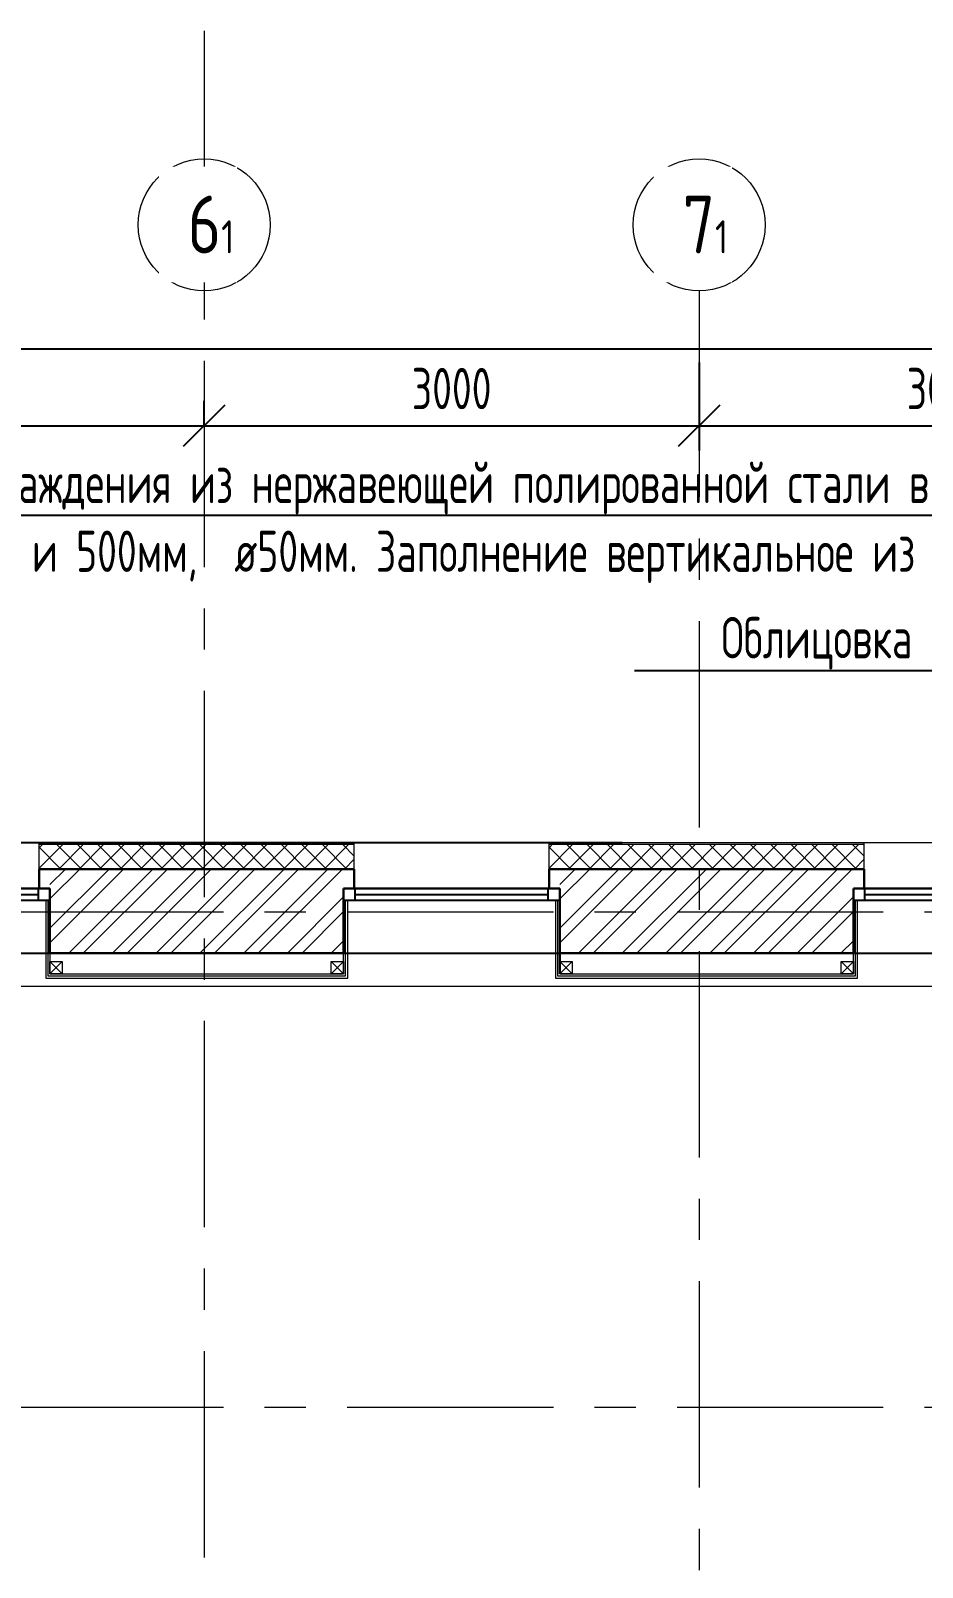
# Model space of a CAD drawing. Header units: millimetres. Extents: x -8689834 to 9419935, y 0 to 233063.
# Drawn here: x -204285 to -198881, y 126630 to 135940 of the extents above; entities that cross this region are included whole.
import ezdxf
from ezdxf import colors
from ezdxf.entities.mleader import LeaderData, LeaderLine
from ezdxf.math import Vec2, Vec3

# ---------------------------------------------------------------- set-up
doc = ezdxf.new("R2010")
doc.units = ezdxf.units.MM
doc.header["$MEASUREMENT"] = 0
doc.linetypes.add('CENTER', pattern=[2, 1.25, -0.25, 0.25, -0.25])
doc.layers.get('0').update_dxf_attribs({"color": 250, "lineweight": 9})
for name, color, linetype, lineweight in [('_0', 250, 'Continuous', 9), ('АР_Выноски АПР', 7, 'Continuous', 5), ('АР_Навесной фасад', 190, 'Continuous', 5), ('АР_Оси', 195, 'Continuous', 9), ('АР_Оси размеры', 164, 'Continuous', 9), ('АР_Подоконники', 163, 'Continuous', 9), ('АР_Сущ Несущая стена', 216, 'Continuous', 30), ('АР_Утеплитель', 154, 'Continuous', 9), ('АР_Штриховка кирпич', 250, 'Continuous', 9)]:
    doc.layers.add(name, color=color, linetype=linetype, lineweight=lineweight)
doc.layers.add('АР_новое окно', color=155, linetype='Continuous')
doc.styles.add('ISOCPEUR', font='isocpeur.ttf', dxfattribs={"width": 0.7})
doc.styles.add('ГОСТ 2.304', font='isocpeur.ttf', dxfattribs={"width": 0.7})
doc.dimstyles.new('СПДС', dxfattribs={"dimscale": 100, "dimtxt": 2.5, "dimasz": 2.5, "dimexe": 1.5, "dimexo": 0, "dimgap": 1, "dimtad": 1, "dimdec": 0, "dimrnd": 1, "dimtxsty": 'ГОСТ 2.304', "dimblk": 'OBLIQUE', "dimcen": 2.5, "dimdle": 1.5, "dimadec": 0, "dimazin": 2, "dimtfac": 0.75, "dimtdec": 0, "dimtmove": 1, "dimatfit": 3, "dimfxl": 1, "dimtolj": 1, "dimarcsym": 1})

# ---------------------------------------------------------------- blocks, each defined once
blk = doc.blocks.new('_Oblique')
at = {"color": 0, "linetype": 'ByBlock', "lineweight": -2}
blk.add_line((-0.5, -0.5), (0.5, 0.5), dxfattribs=at)
blk = doc.blocks.new('*D680')
at = {"layer": 'АР_Оси размеры', "color": 0, "lineweight": -2, "ltscale": 100, "transparency": 16777216}
for p, q in [((-206233.9, 133928.7), (-206233.9, 133396.7)), ((-203233.9, 133546.7), (-203233.9, 133696.7)), ((-206383.9, 133546.7), (-203083.9, 133546.7))]:
    blk.add_line(p, q, dxfattribs=at)
at = {"layer": 'АР_Оси размеры', "color": 0, "lineweight": -2, "ltscale": 100, "transparency": 16777216, "xscale": 250, "yscale": 250, "zscale": 250, "rotation": 180}
blk.add_blockref('_Oblique', (-206233.9, 133546.7), dxfattribs=at)
at = {"layer": 'АР_Оси размеры', "color": 0, "lineweight": -2, "ltscale": 100, "transparency": 16777216, "xscale": 250, "yscale": 250, "zscale": 250}
blk.add_blockref('_Oblique', (-203233.9, 133546.7), dxfattribs=at)
at = {"layer": 'АР_Оси размеры', "color": 0, "ltscale": 100, "transparency": 16777216, "insert": (-204733.9, 133771.7), "char_height": 250, "attachment_point": 5, "style": 'ГОСТ 2.304'}
blk.add_mtext('\\A1;3000', dxfattribs=at)
blk = doc.blocks.new('*D681')
at = {"layer": 'АР_Оси размеры', "color": 0, "lineweight": -2, "ltscale": 100, "transparency": 16777216}
for p, q in [((-200233.9, 133928.7), (-200233.9, 133396.7)), ((-203233.9, 133546.7), (-203233.9, 133696.7)), ((-203383.9, 133546.7), (-200083.9, 133546.7))]:
    blk.add_line(p, q, dxfattribs=at)
at = {"layer": 'АР_Оси размеры', "color": 0, "lineweight": -2, "ltscale": 100, "transparency": 16777216, "xscale": 250, "yscale": 250, "zscale": 250, "rotation": 180}
blk.add_blockref('_Oblique', (-203233.9, 133546.7), dxfattribs=at)
at = {"layer": 'АР_Оси размеры', "color": 0, "lineweight": -2, "ltscale": 100, "transparency": 16777216, "xscale": 250, "yscale": 250, "zscale": 250}
blk.add_blockref('_Oblique', (-200233.9, 133546.7), dxfattribs=at)
at = {"layer": 'АР_Оси размеры', "color": 0, "ltscale": 100, "transparency": 16777216, "insert": (-201733.9, 133771.7), "char_height": 250, "attachment_point": 5, "style": 'ГОСТ 2.304'}
blk.add_mtext('\\A1;3000', dxfattribs=at)
blk = doc.blocks.new('*D682')
at = {"layer": 'АР_Оси размеры', "color": 0, "lineweight": -2, "ltscale": 100, "transparency": 16777216}
for p, q in [((-200233.9, 133928.7), (-200233.9, 133396.7)), ((-197233.9, 133922.9), (-197233.9, 133396.7)), ((-200383.9, 133546.7), (-197083.9, 133546.7))]:
    blk.add_line(p, q, dxfattribs=at)
at = {"layer": 'АР_Оси размеры', "color": 0, "lineweight": -2, "ltscale": 100, "transparency": 16777216, "xscale": 250, "yscale": 250, "zscale": 250, "rotation": 180}
blk.add_blockref('_Oblique', (-200233.9, 133546.7), dxfattribs=at)
at = {"layer": 'АР_Оси размеры', "color": 0, "lineweight": -2, "ltscale": 100, "transparency": 16777216, "xscale": 250, "yscale": 250, "zscale": 250}
blk.add_blockref('_Oblique', (-197233.9, 133546.7), dxfattribs=at)
at = {"layer": 'АР_Оси размеры', "color": 0, "ltscale": 100, "transparency": 16777216, "insert": (-198733.9, 133771.7), "char_height": 250, "attachment_point": 5, "style": 'ГОСТ 2.304'}
blk.add_mtext('\\A1;3000', dxfattribs=at)
blk = doc.blocks.new('*U156')
at = {"layer": 'АР_новое окно', "lineweight": 20}
for p, q in [((0, 1310), (-70, 1310)), ((0, 0), (-70, 0))]:
    blk.add_line(p, q, dxfattribs=at)
at = {"layer": 'АР_новое окно'}
for p, q in [((-70, 1310), (-70, 0)), ((-70, 0), (-70, 1310)), ((0, 1310), (0, 0)), ((0, 1240), (-70, 1240)), ((-35, 1240), (-35, 70)), ((0, 70), (-70, 70))]:
    blk.add_line(p, q, dxfattribs=at)
blk = doc.blocks.new('*D423')
at = {"layer": 'АР_Оси размеры', "color": 0, "lineweight": -2, "ltscale": 100, "transparency": 16777216}
for p, q in [((-218233.9, 134013.2), (-218233.9, 134163.2)), ((-154723.9, 134013.2), (-154723.9, 134163.2)), ((-218383.9, 134013.2), (-154573.9, 134013.2))]:
    blk.add_line(p, q, dxfattribs=at)
at = {"layer": 'АР_Оси размеры', "color": 0, "lineweight": -2, "ltscale": 100, "transparency": 16777216, "xscale": 250, "yscale": 250, "zscale": 250, "rotation": 180}
blk.add_blockref('_Oblique', (-218233.9, 134013.2), dxfattribs=at)
at = {"layer": 'АР_Оси размеры', "color": 0, "lineweight": -2, "ltscale": 100, "transparency": 16777216, "xscale": 250, "yscale": 250, "zscale": 250}
blk.add_blockref('_Oblique', (-154723.9, 134013.2), dxfattribs=at)
at = {"layer": 'АР_Оси размеры', "color": 0, "ltscale": 100, "transparency": 16777216, "insert": (-186478.9, 134238.2), "char_height": 250, "attachment_point": 5, "style": 'ГОСТ 2.304'}
blk.add_mtext('\\A1;63510', dxfattribs=at)
blk = doc.blocks.new('A$Ce02d65bd')
at = {"ltscale": 100}
for points in [[(0, 0), (0, 75), (75, 75), (75, 0), (0, 0)], [(0, 0), (75, 75)], [(0, 75), (75, 0)]]:
    blk.add_lwpolyline(points, dxfattribs=at)

msp = doc.modelspace()

# ---------------------------------------------------------------- hatches: boundary and pattern name
at = {"layer": 'АР_Утеплитель', "ltscale": 100}
h = msp.add_hatch(dxfattribs=at)
h.set_pattern_fill('ANSI37', color=256, scale=700)
h.set_pattern_definition([(45, (-1180693.89, 166752.83), (-61.871843, 61.871843), []), (135, (-1180693.89, 166752.83), (-61.871843, -61.871843), [])])
h.paths.add_polyline_path([(-202323.915, 130860.682), (-202323.915, 131010.682), (-204233.915, 131010.682), (-204233.915, 130860.682)])
h = msp.add_hatch(dxfattribs=at)
h.set_pattern_fill('ANSI37', color=256, scale=700)
h.set_pattern_definition([(45, (-1177603.89, 166752.83), (-61.871843, 61.871843), []), (135, (-1177603.89, 166752.83), (-61.871843, -61.871843), [])])
h.paths.add_polyline_path([(-201004.669, 130860.682), (-201004.669, 131010.682), (-201143.915, 131010.682), (-201143.915, 130860.682)])
h.paths.add_polyline_path([(-201004.669, 131010.682), (-201004.669, 130860.682), (-199233.915, 130860.682), (-199233.915, 131010.682)])
at = {"layer": 'АР_Штриховка кирпич', "ltscale": 100}
h = msp.add_hatch(dxfattribs=at)
h.set_pattern_fill('ANSI32', color=256, scale=500)
h.set_pattern_definition([(45, (-1202448.57, 167426.86), (-132.58252, 132.58252), []), (45, (-1202360.18, 167426.86), (-132.58252, 132.58252), [])])
h.paths.add_polyline_path([(-202388.915, 130860.682), (-204168.915, 130860.682), (-204168.915, 130350.682), (-202388.915, 130350.682)])
h = msp.add_hatch(dxfattribs=at)
h.set_pattern_fill('ANSI32', color=256, scale=500)
h.set_pattern_definition([(45, (-1199358.57, 167426.86), (-132.58252, 132.58252), []), (45, (-1199270.18, 167426.86), (-132.58252, 132.58252), [])])
h.paths.add_polyline_path([(-199298.915, 130860.682), (-201078.915, 130860.682), (-201078.915, 130350.682), (-199298.915, 130350.682)])

# ---------------------------------------------------------------- linework, layer by layer
for points in [[(-204168.915, 130741.769), (-204168.915, 130224.952), (-202388.915, 130224.952), (-202388.915, 130602.803)], [(-201078.915, 130741.769), (-201078.915, 130224.952), (-199298.915, 130224.952), (-199298.915, 130602.803)], [(-204193.915, 130671.769), (-204193.915, 130199.952), (-202363.915, 130199.952), (-202363.915, 130671.769)], [(-204181.415, 130671.769), (-204181.415, 130212.452), (-202376.415, 130212.452), (-202376.415, 130671.769)], [(-201103.915, 130671.769), (-201103.915, 130199.952), (-199273.915, 130199.952), (-199273.915, 130671.769)], [(-201091.415, 130671.769), (-201091.415, 130212.452), (-199286.415, 130212.452), (-199286.415, 130671.769)]]:
    msp.add_lwpolyline(points)
at = {"layer": 'АР_Навесной фасад', "ltscale": 100}
for p, q in [((-204233.915, 131010.682), (-202323.915, 131010.682)), ((-201143.915, 131010.682), (-200701.112, 131010.682)), ((-200764.669, 131020.682), (-196813.915, 131020.682)), ((-200764.669, 131010.682), (-199233.915, 131010.682))]:
    msp.add_line(p, q, dxfattribs=at)
for points in [[(-204233.915, 130860.682), (-204233.915, 131020.682)], [(-202323.915, 130860.682), (-202323.915, 131020.682)], [(-201143.915, 130860.682), (-201143.915, 131020.682)], [(-199233.915, 130860.682), (-199233.915, 131020.682)]]:
    msp.add_lwpolyline(points, dxfattribs=at)
at = {"layer": 'АР_новое окно'}
for p, q in [((-206653.915, 131020.682), (-202323.915, 131020.682)), ((-202323.915, 131020.682), (-200701.112, 131020.682)), ((-205478.915, 130350.682), (-204168.915, 130350.682)), ((-202388.915, 130350.682), (-201078.915, 130350.682)), ((-199298.915, 130350.682), (-197988.915, 130350.682))]:
    msp.add_line(p, q, dxfattribs=at)
at = {"layer": 'АР_Оси', "linetype": 'CENTER', "ltscale": 1000}
for p, q in [((-203233.822, 135939.875), (-203233.822, 80207.526)), ((-200233.915, 134363.151), (-200233.915, 78630.803)), ((-224367.609, 130600.682), (-141189.207, 130600.682)), ((-224367.609, 127600.682), (-141189.207, 127600.682))]:
    msp.add_line(p, q, dxfattribs=at)
at = {"layer": 'АР_Оси', "ltscale": 0.5}
for centre in [(-203233.915, 134763.151), (-200233.915, 134763.151)]:
    msp.add_circle(centre, 400, dxfattribs=at)
at = {"layer": 'АР_Подоконники', "ltscale": 100}
msp.add_line((-205983.915, 130150.682), (-197483.915, 130150.682), dxfattribs=at)
at = {"layer": 'АР_Сущ Несущая стена', "ltscale": 100}
for p, q in [((-204233.915, 130860.682), (-202323.915, 130860.682)), ((-204233.915, 130741.769), (-204233.915, 130860.682)), ((-202323.915, 130741.769), (-202323.915, 130860.682)), ((-201143.915, 130860.682), (-199233.915, 130860.682)), ((-201143.915, 130741.769), (-201143.915, 130860.682)), ((-199233.915, 130741.769), (-199233.915, 130860.682)), ((-204233.915, 130741.769), (-204168.915, 130741.769)), ((-204168.915, 130741.769), (-204168.915, 130350.682)), ((-202388.915, 130741.769), (-202388.915, 130350.682)), ((-202388.915, 130741.769), (-202323.915, 130741.769)), ((-201143.915, 130741.769), (-201078.915, 130741.769)), ((-201078.915, 130741.769), (-201078.915, 130350.682)), ((-201078.915, 130734.727), (-201078.915, 130224.952)), ((-199298.915, 130741.769), (-199298.915, 130350.682)), ((-199298.915, 130741.769), (-199233.915, 130741.769)), ((-204168.915, 130350.682), (-202388.915, 130350.682)), ((-201078.915, 130350.682), (-199298.915, 130350.682))]:
    msp.add_line(p, q, dxfattribs=at)

# ---------------------------------------------------------------- block references
at = {"layer": '_0', "color": 1, "lineweight": -3, "ltscale": 500}
for p in [(-204168.915, 130224.952), (-202463.915, 130224.952), (-201078.915, 130224.952), (-199373.915, 130224.952)]:
    msp.add_blockref('A$Ce02d65bd', p, dxfattribs=at)
at = {"layer": 'АР_новое окно', "xscale": -1, "rotation": 90}
for p in [(-204168.915, 130671.769), (-201078.915, 130671.769), (-197988.915, 130671.769)]:
    msp.add_blockref('*U156', p, dxfattribs=at)

# ---------------------------------------------------------------- dimensions: what is measured, and where the dimension line sits
at = {"layer": 'АР_Оси размеры', "ltscale": 100}
for base, p1, p2, picture, middle in [((-203233.915, 133546.651), (-206233.915, 133928.685), (-203233.915, 133546.651), '*D680', (-204733.915, 133771.651)), ((-200233.915, 133546.651), (-203233.915, 133546.651), (-200233.915, 133928.685), '*D681', (-201733.915, 133771.651)), ((-197233.915, 133546.651), (-200233.915, 133928.685), (-197233.915, 133922.936), '*D682', (-198733.915, 133771.651))]:
    dim = msp.add_linear_dim(base=base, p1=p1, p2=p2, dimstyle='СПДС', dxfattribs=at)
    dim.commit()
    dim.dimension.update_dxf_attribs({"geometry": picture, "text_midpoint": middle})

# ---------------------------------------------------------------- leaders
at = {"layer": 'АР_Выноски АПР'}
ml = msp.add_multileader_mtext('Standard', dxfattribs=at)
ml.set_content('\\A1;Замена ограждения из нержавеющей полированной стали высотой 1200 мм, поручень с одной стороны на высоте 900 и 500мм,  ø50мм. Заполнение вертикальное из ригелей ø16 мм, с шагом 100 мм. ', color=256, style='ISOCPEUR')
ml.set_leader_properties()
ml.build(insert=Vec2(0, 0))
ml.multileader.update_dxf_attribs({"text_left_attachment_type": 6, "text_right_attachment_type": 6, "dogleg_length": 100, "arrow_head_size": 250})
ctx = ml.context
ctx.base_point, ctx.char_height, ctx.arrow_head_size, ctx.landing_gap_size, ctx.plane_origin = Vec3(-205620.5, 133002.614), 250, 250, 25, Vec3(-205599.438, 130397.905)
ctx.left_attachment, ctx.right_attachment = 6, 6
notes = []
notes.append((ctx, [(0, (1, 1, 0), (-193675.5, 133002.614), (-1, 0), 100, [(1, [(-194012.915, 130220.682)], 0, [])])]))
ctx.mtext.insert, ctx.mtext.width, ctx.mtext.defined_height, ctx.mtext.flow_direction = Vec3(-205595.5, 133327.614), 12334.31673, 1956.15, 5
ml = msp.add_multileader_mtext('Standard', dxfattribs=at)
ml.set_content('Облицовка ступеней керамогранитной плиткой ', color=256, style='ISOCPEUR')
ml.set_leader_properties()
ml.build(insert=Vec2(0, 0))
ml.multileader.update_dxf_attribs({"text_left_attachment_type": 6, "text_right_attachment_type": 6, "dogleg_length": 100, "arrow_head_size": 250})
ctx = ml.context
ctx.base_point, ctx.char_height, ctx.arrow_head_size, ctx.landing_gap_size, ctx.plane_origin = Vec3(-200125, 132062.076), 250, 250, 25, Vec3(-193966.751, 131465.588)
ctx.left_attachment, ctx.right_attachment = 6, 6
notes.append((ctx, [(1, (1, 1, 0), (-194725, 132062.076), (-1, 0), 100, [(0, [(-194696, 129629.5)], 0, [])])]))
ctx.mtext.insert, ctx.mtext.width, ctx.mtext.flow_direction = Vec3(-200100, 132387.076), 7636, 5
for ctx, leaders in notes:
    for number, flags, end, landing, length, lines in leaders:
        leader = LeaderData()
        leader.index, (leader.has_last_leader_line, leader.has_dogleg_vector, leader.attachment_direction) = number, flags
        leader.last_leader_point, leader.dogleg_vector, leader.dogleg_length = Vec3(end), Vec3(landing), length
        for number, points, colour, breaks in lines:
            line = LeaderLine()
            line.index, line.vertices, line.color, line.breaks = number, Vec3.list(points), colors.encode_raw_color(colour), breaks
            leader.lines.append(line)
        ctx.leaders.append(leader)

# ---------------------------------------------------------------- next in the draw order: texts
at = {"layer": 'АР_Оси', "char_height": 350, "width": 123.86708, "attachment_point": 1, "line_spacing_factor": 1.149209, "style": 'ГОСТ 2.304', "bg_fill": 2}
for s, insert in [('{\\W0.8;6\\H0.57143x;1}', (-203333.736, 134940.93)), ('{\\W0.8;7\\H0.57143x;1}', (-200333.736, 134940.93))]:
    msp.add_mtext(s, dxfattribs=dict(at, insert=insert))

# ---------------------------------------------------------------- next in the draw order: dimensions: what is measured, and where the dimension line sits
at = {"layer": 'АР_Оси размеры', "ltscale": 100}
dim = msp.add_linear_dim(base=(-154723.915, 134013.151), p1=(-218233.915, 134013.151), p2=(-154723.915, 134013.151), dimstyle='СПДС', dxfattribs=at)
dim.commit()
dim.dimension.update_dxf_attribs({"geometry": '*D423', "text_midpoint": (-186478.915, 134238.151)})

doc.saveas('drawing.dxf')
